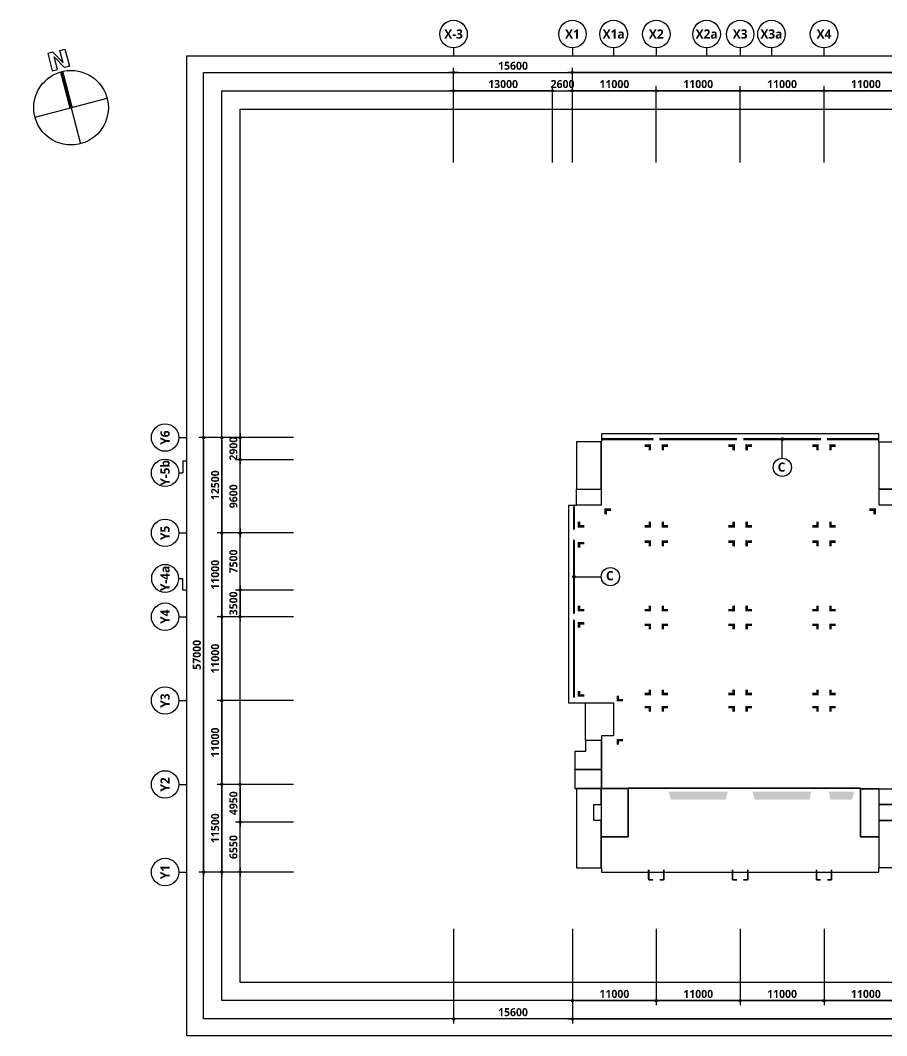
# Model space of a CAD drawing. Header units: millimetres. Extents: x 10941 to 1002000, y 7641 to 169666.
# Drawn here: x 514941 to 628607, y 36445 to 169666 of the extents above; entities that cross this region are included whole.
import ezdxf
from ezdxf.enums import TextEntityAlignment as Align

# ---------------------------------------------------------------- set-up
doc = ezdxf.new("R2010")
doc.units = ezdxf.units.MM
doc.header["$LTSCALE"] = 400
doc.header["$MEASUREMENT"] = 0
doc.header["$PDSIZE"] = -10
doc.layers.get('0').update_dxf_attribs({"linetype": 'CONTINUOUS'})
doc.layers.get('Defpoints').update_dxf_attribs({"color": 153, "linetype": 'CONTINUOUS'})
for name, color, linetype in [('A-ANNO-SYMB', 7, 'CONTINUOUS'), ('A-ANNO-TEXT1', 7, 'CONTINUOUS'), ('A-B2~4', 3, 'CONTINUOUS'), ('A-B3', 4, 'CONTINUOUS'), ('A-P1', 6, 'CONTINUOUS'), ('A-ST-AXIS-BUB', 7, 'CONTINUOUS'), ('A-ST-AXIS-DIM', 7, 'CONTINUOUS'), ('A-TEXT', 3, 'CONTINUOUS'), ('A-WALLb', 5, 'STD_WIREMESH_050'), ('AA-MARK', 2, 'CONTINUOUS'), ('X-SEC-종$0$A-ST-AXIS-BUB', 7, 'CONTINUOUS')]:
    doc.layers.add(name, color=color, linetype=linetype)
doc.layers.add('Defpoint', color=161, linetype='CONTINUOUS', plot=False)
doc.layers.add('면적', color=210, linetype='CONTINUOUS', plot=False)
doc.styles.add('2020음성 1차', font='')
doc.styles.add('SH_대대리576', font='')
doc.styles.get("Standard").update_dxf_attribs({"font": ''})
doc.styles.get('2020음성 1차').set_extended_font_data('NanumGothic', bold=True)
doc.styles.get('SH_대대리576').set_extended_font_data('NanumGothic', bold=True)
doc.styles.get('Standard').set_extended_font_data('DotumChe')
doc.linetypes.add('STD_WIREMESH_050', pattern='A,4,-1,["X",Standard,S=0.5,R=0,X=-0.24,Y=-0.25],-1', length=6)
doc.dimstyles.new('SHP 600', dxfattribs={"dimscale": 300, "dimtxt": 3.5, "dimasz": 1, "dimexe": 2, "dimexo": 2, "dimgap": 1, "dimtad": 1, "dimdec": 0, "dimzin": 0, "dimdsep": 46, "dimtxsty": 'SH_대대리576', "dimblk": 'DIMDOT', "dimcen": 0.09, "dimclrt": 3, "dimadec": 0, "dimazin": 1, "dimtfac": 1, "dimtdec": 0, "dimtix": 1, "dimtmove": 2, "dimatfit": 0, "dimldrblk": 'DIMDOT', "dimfxl": 1, "dimtolj": 1, "dimtzin": 0, "dimarcsym": 0})

# ---------------------------------------------------------------- blocks, each defined once
blk = doc.blocks.new('G$CF9371588')
blk.add_line((7800, 10975, 103000), (4300, 10975, 103000))
at = {"layer": '면적'}
for p, q in [((100000, 12500, 103000), (100000, 22200, 103000)), ((66500, 0, 103000), (66500, 11000, 103000))]:
    blk.add_line(p, q, dxfattribs=at)
for points in [[(100000, 26500), (100000, 48025), (98950, 48025), (98950, 48150), (95750, 48150), (95750, 56450), (95700, 56450), (95700, 57500), (44500, 57500), (44500, 57000), (43950, 57000), (43950, 56450), (43950, 48150), (40750, 48150), (40750, 56450), (40700, 56450), (40700, 57500), (4300, 57500), (4300, 56450), (4250, 56450), (4250, 48150), (1050, 48150), (1050, 48100), (0, 48100), (0, 22200), (2200, 22200), (5900, 22200), (5900, 17860), (4300, 17860), (4300, 10975), (7800, 10975), (7800, 11000), (38300, 11000), (38300, 10900), (44000, 10900), (44000, 11000), (66500, 11000), (66500, 26500)], [(40750, 56450), (43950, 56450), (43950, 50250), (40750, 50250)], [(40750, 50250), (43950, 50250), (43950, 48150), (40750, 48150)], [(2200, 17260), (2200, 22200), (5900, 22200), (5900, 17860), (4300, 17860), (4300, 17260)], [(2200, 17260), (2200, 15800), (800, 15800), (800, 13450), (4300, 13450), (4300, 17260), (2200, 17260)], [(800, 13450), (800, 10950), (1050, 10950), (4300, 10950), (4300, 13450)], [(4250, 8850), (4250, 10950), (1050, 10950), (1050, 550), (4250, 550), (4250, 6750), (3300, 6750), (3300, 8850)], [(4250, 4600), (4250, 550), (4300, 550), (4300, 0), (40700, 0), (40700, 550), (40750, 550), (40750, 4600), (38300, 4600), (38300, 11000), (7800, 11000), (7800, 4600)], [(4300, 10975), (4300, 10950), (4250, 10950), (4250, 8850), (4250, 8850), (4250, 6750), (4250, 6750), (4250, 4600), (7800, 4600), (7800, 10975)], [(38300, 10900), (38300, 4600), (40750, 4600), (40750, 8850), (40750, 8850), (40750, 8850), (40750, 8850), (40750, 10900)], [(40750, 10900), (44000, 10900), (44000, 8850), (40750, 8850)], [(43950, 0), (43950, 8850), (44000, 8850), (44000, 11000), (93300, 11000), (93300, 4602), (95750, 4602), (95750, 0)], [(93300, 10900), (93300, 4602), (95700, 4602), (95700, 4602), (95750, 4602), (95750, 8850), (99000, 8850), (99000, 8850), (99000, 9000), (99000, 10900)], [(40750, 8850), (43950, 8850), (43950, 6750), (40750, 6750)], [(98950, 6750), (95750, 6750), (95750, 8850), (98950, 8850)], [(40750, 6750), (43950, 6750), (43950, 550), (40750, 550)], [(98950, 550), (95750, 550), (95750, 6750), (98950, 6750)]]:
    blk.add_lwpolyline(points, close=True, dxfattribs=at)
at = {"layer": '면적', "elevation": 103000}
for points in [[(1050, 50250), (4250, 50250), (4250, 56450), (1050, 56450)], [(98950, 50250), (95750, 50250), (95750, 56450), (98950, 56450)], [(1050, 50250), (4250, 50250), (4250, 48150), (1050, 48150)], [(95750, 50250), (98950, 50250), (98950, 48150), (95750, 48150)], [(66500, 11000), (66500, 26500), (100000, 26500), (100000, 22200), (106350, 22200), (106350, 12500), (100000, 12500), (100000, 10900), (93300, 10900), (93300, 11000)], [(66500, 11000), (66500, 0), (95750, 0), (95750, 4602), (93300, 4602), (93300, 11000)], [(3300, 8850), (4250, 8850), (4250, 6750), (3300, 6750)]]:
    blk.add_lwpolyline(points, close=True, dxfattribs=at)
at = {"layer": '면적'}
for points in [[(43950, 48150), (44200, 48150), (44200, 44500), (44500, 44500), (44500, 11000)], [(7800, 11000), (38300, 11000)], [(7800, 11000), (38300, 11000)], [(93300, 11000), (45000, 11000)]]:
    blk.add_lwpolyline(points, dxfattribs=at)
blk = doc.blocks.new('DIMDOT')
at = {"color": 0}
blk.add_line((-2, 0), (2, 0), dxfattribs=at)
for radius in [0.5, 0.25]:
    blk.add_circle((0, 0), radius, dxfattribs=at)
blk = doc.blocks.new('*D19756')
at = {"layer": 'A-ST-AXIS-DIM', "color": 0, "lineweight": -2}
for p, q in [((550782, 69416), (543182, 69416)), ((543782, 69116), (543782, 64766)), ((550782, 64466), (543182, 64466))]:
    blk.add_line(p, q, dxfattribs=at)
at = {"layer": 'Defpoints', "color": 0}
for p in [(551382, 69416), (543782, 64466), (551382, 64466)]:
    blk.add_point(p, dxfattribs=at)
at = {"layer": 'A-ST-AXIS-DIM', "color": 0, "linetype": 'ByBlock', "lineweight": -2, "xscale": 300, "yscale": 300, "zscale": 300}
for p, rotation in [((543782, 69416), 90), ((543782, 64466), 270)]:
    blk.add_blockref('DIMDOT', p, dxfattribs=dict(at, rotation=rotation))
at = {"layer": 'A-ST-AXIS-DIM', "color": 3, "insert": (542902, 66941), "char_height": 1050, "attachment_point": 5, "rotation": 90, "style": 'SH_대대리576'}
blk.add_mtext('\\A1;4950', dxfattribs=at)
blk = doc.blocks.new('*D19757')
at = {"layer": 'A-ST-AXIS-DIM', "color": 0, "lineweight": -2}
for p, q in [((550782, 64466), (543182, 64466)), ((543782, 58216), (543782, 64166)), ((550782, 57916), (543182, 57916))]:
    blk.add_line(p, q, dxfattribs=at)
at = {"layer": 'Defpoints', "color": 0}
for p in [(543782, 64466), (551382, 64466), (551382, 57916)]:
    blk.add_point(p, dxfattribs=at)
at = {"layer": 'A-ST-AXIS-DIM', "color": 0, "linetype": 'ByBlock', "lineweight": -2, "xscale": 300, "yscale": 300, "zscale": 300}
for p, rotation in [((543782, 64466), 90), ((543782, 57916), 270)]:
    blk.add_blockref('DIMDOT', p, dxfattribs=dict(at, rotation=rotation))
at = {"layer": 'A-ST-AXIS-DIM', "color": 3, "insert": (542902, 61191), "char_height": 1050, "attachment_point": 5, "rotation": 90, "style": 'SH_대대리576'}
blk.add_mtext('\\A1;6550', dxfattribs=at)
blk = doc.blocks.new('*D19758')
at = {"layer": 'A-ST-AXIS-DIM', "color": 0, "lineweight": -2}
for p, q in [((550782, 114916), (543182, 114916)), ((543782, 115216), (543782, 115516)), ((543782, 114916), (543782, 112016)), ((550782, 112016), (543182, 112016)), ((543782, 111716), (543782, 111416))]:
    blk.add_line(p, q, dxfattribs=at)
at = {"layer": 'Defpoints', "color": 0}
for p in [(551382, 114916), (543782, 112016), (551382, 112016)]:
    blk.add_point(p, dxfattribs=at)
at = {"layer": 'A-ST-AXIS-DIM', "color": 0, "linetype": 'ByBlock', "lineweight": -2, "xscale": 300, "yscale": 300, "zscale": 300}
for p, rotation in [((543782, 114916), 270), ((543782, 112016), 90)]:
    blk.add_blockref('DIMDOT', p, dxfattribs=dict(at, rotation=rotation))
at = {"layer": 'A-ST-AXIS-DIM', "color": 3, "insert": (542902, 113466), "char_height": 1050, "attachment_point": 5, "rotation": 90, "style": 'SH_대대리576'}
blk.add_mtext('\\A1;2900', dxfattribs=at)
blk = doc.blocks.new('*D19759')
at = {"layer": 'A-ST-AXIS-DIM', "color": 0, "lineweight": -2}
for p, q in [((550782, 112016), (543182, 112016)), ((543782, 102716), (543782, 111716)), ((550782, 102416), (543182, 102416))]:
    blk.add_line(p, q, dxfattribs=at)
at = {"layer": 'Defpoints', "color": 0}
for p in [(543782, 112016), (551382, 112016), (551382, 102416)]:
    blk.add_point(p, dxfattribs=at)
at = {"layer": 'A-ST-AXIS-DIM', "color": 0, "linetype": 'ByBlock', "lineweight": -2, "xscale": 300, "yscale": 300, "zscale": 300}
for p, rotation in [((543782, 112016), 90), ((543782, 102416), 270)]:
    blk.add_blockref('DIMDOT', p, dxfattribs=dict(at, rotation=rotation))
at = {"layer": 'A-ST-AXIS-DIM', "color": 3, "insert": (542902, 107216), "char_height": 1050, "attachment_point": 5, "rotation": 90, "style": 'SH_대대리576'}
blk.add_mtext('\\A1;9600', dxfattribs=at)
blk = doc.blocks.new('*D19760')
at = {"layer": 'A-ST-AXIS-DIM', "color": 0, "lineweight": -2}
for p, q in [((571782, 151016), (571782, 161016)), ((584482, 160416), (572082, 160416)), ((584782, 151016), (584782, 161016))]:
    blk.add_line(p, q, dxfattribs=at)
at = {"layer": 'Defpoints', "color": 0}
for p in [(571782, 160416), (571782, 150416), (584782, 150416)]:
    blk.add_point(p, dxfattribs=at)
at = {"layer": 'A-ST-AXIS-DIM', "color": 0, "linetype": 'ByBlock', "lineweight": -2, "xscale": 300, "yscale": 300, "zscale": 300, "rotation": 180}
blk.add_blockref('DIMDOT', (571782, 160416), dxfattribs=at)
at = {"layer": 'A-ST-AXIS-DIM', "color": 0, "linetype": 'ByBlock', "lineweight": -2, "xscale": 300, "yscale": 300, "zscale": 300}
blk.add_blockref('DIMDOT', (584782, 160416), dxfattribs=at)
at = {"layer": 'A-ST-AXIS-DIM', "color": 3, "insert": (578282, 161296), "char_height": 1050, "attachment_point": 5, "style": 'SH_대대리576'}
blk.add_mtext('\\A1;13000', dxfattribs=at)
blk = doc.blocks.new('*D19761')
at = {"layer": 'A-ST-AXIS-DIM', "color": 0, "lineweight": -2}
for p, q in [((584482, 160416), (584182, 160416)), ((584782, 151016), (584782, 161016)), ((584782, 160416), (587382, 160416)), ((587382, 151016), (587382, 161016)), ((587682, 160416), (587982, 160416))]:
    blk.add_line(p, q, dxfattribs=at)
at = {"layer": 'Defpoints', "color": 0}
for p in [(587382, 160416), (584782, 150416), (587382, 150416)]:
    blk.add_point(p, dxfattribs=at)
at = {"layer": 'A-ST-AXIS-DIM', "color": 0, "linetype": 'ByBlock', "lineweight": -2, "xscale": 300, "yscale": 300, "zscale": 300}
blk.add_blockref('DIMDOT', (584782, 160416), dxfattribs=at)
at = {"layer": 'A-ST-AXIS-DIM', "color": 0, "linetype": 'ByBlock', "lineweight": -2, "xscale": 300, "yscale": 300, "zscale": 300, "rotation": 180}
blk.add_blockref('DIMDOT', (587382, 160416), dxfattribs=at)
at = {"layer": 'A-ST-AXIS-DIM', "color": 3, "insert": (586082, 161296), "char_height": 1050, "attachment_point": 5, "style": 'SH_대대리576'}
blk.add_mtext('\\A1;2600', dxfattribs=at)
blk = doc.blocks.new('*D19769')
at = {"layer": 'A-ST-AXIS-DIM', "color": 0, "lineweight": -2}
for p, q in [((550782, 102416), (543182, 102416)), ((543782, 95216), (543782, 102116)), ((550782, 94916), (543182, 94916))]:
    blk.add_line(p, q, dxfattribs=at)
at = {"layer": 'Defpoints', "color": 0}
for p in [(543782, 102416), (551382, 102416), (551382, 94916)]:
    blk.add_point(p, dxfattribs=at)
at = {"layer": 'A-ST-AXIS-DIM', "color": 0, "linetype": 'ByBlock', "lineweight": -2, "xscale": 300, "yscale": 300, "zscale": 300}
for p, rotation in [((543782, 102416), 90), ((543782, 94916), 270)]:
    blk.add_blockref('DIMDOT', p, dxfattribs=dict(at, rotation=rotation))
at = {"layer": 'A-ST-AXIS-DIM', "color": 3, "insert": (542905, 98666), "char_height": 1050, "attachment_point": 5, "rotation": 90, "style": 'SH_대대리576'}
blk.add_mtext('\\A1;7500', dxfattribs=at)
blk = doc.blocks.new('*D19770')
at = {"layer": 'A-ST-AXIS-DIM', "color": 0, "lineweight": -2}
for p, q in [((550782, 94916), (543182, 94916)), ((543782, 95216), (543782, 95516)), ((543782, 94916), (543782, 91416)), ((550782, 91416), (543182, 91416)), ((543782, 91116), (543782, 90816))]:
    blk.add_line(p, q, dxfattribs=at)
at = {"layer": 'Defpoints', "color": 0}
for p in [(551382, 94916), (543782, 91416), (551382, 91416)]:
    blk.add_point(p, dxfattribs=at)
at = {"layer": 'A-ST-AXIS-DIM', "color": 0, "linetype": 'ByBlock', "lineweight": -2, "xscale": 300, "yscale": 300, "zscale": 300}
for p, rotation in [((543782, 94916), 270), ((543782, 91416), 90)]:
    blk.add_blockref('DIMDOT', p, dxfattribs=dict(at, rotation=rotation))
at = {"layer": 'A-ST-AXIS-DIM', "color": 3, "insert": (542902, 93166), "char_height": 1050, "attachment_point": 5, "rotation": 90, "style": 'SH_대대리576'}
blk.add_mtext('\\A1;3500', dxfattribs=at)
blk = doc.blocks.new('*D19804')
at = {"layer": 'A-ST-AXIS-DIM', "color": 0, "lineweight": -2}
for p, q in [((571782, 50445), (571782, 38045)), ((587382, 50445), (587382, 38045)), ((587082, 38645), (572082, 38645))]:
    blk.add_line(p, q, dxfattribs=at)
at = {"layer": 'Defpoints', "color": 0}
for p in [(571782, 51045), (587382, 51045), (571782, 38645)]:
    blk.add_point(p, dxfattribs=at)
at = {"layer": 'A-ST-AXIS-DIM', "color": 0, "linetype": 'ByBlock', "lineweight": -2, "xscale": 300, "yscale": 300, "zscale": 300, "rotation": 180}
blk.add_blockref('DIMDOT', (571782, 38645), dxfattribs=at)
at = {"layer": 'A-ST-AXIS-DIM', "color": 0, "linetype": 'ByBlock', "lineweight": -2, "xscale": 300, "yscale": 300, "zscale": 300}
blk.add_blockref('DIMDOT', (587382, 38645), dxfattribs=at)
at = {"layer": 'A-ST-AXIS-DIM', "color": 3, "insert": (579582, 39524), "char_height": 1050, "attachment_point": 5, "style": 'SH_대대리576'}
blk.add_mtext('\\A1;15600', dxfattribs=at)
blk = doc.blocks.new('*D19805')
at = {"layer": 'A-ST-AXIS-DIM', "color": 0, "lineweight": -2}
for p, q in [((571782, 151016), (571782, 163416)), ((572082, 162816), (587082, 162816)), ((587382, 151016), (587382, 163416))]:
    blk.add_line(p, q, dxfattribs=at)
at = {"layer": 'Defpoints', "color": 0}
for p in [(587382, 162816), (571782, 150416), (587382, 150416)]:
    blk.add_point(p, dxfattribs=at)
at = {"layer": 'A-ST-AXIS-DIM', "color": 0, "linetype": 'ByBlock', "lineweight": -2, "xscale": 300, "yscale": 300, "zscale": 300, "rotation": 180}
blk.add_blockref('DIMDOT', (571782, 162816), dxfattribs=at)
at = {"layer": 'A-ST-AXIS-DIM', "color": 0, "linetype": 'ByBlock', "lineweight": -2, "xscale": 300, "yscale": 300, "zscale": 300}
blk.add_blockref('DIMDOT', (587382, 162816), dxfattribs=at)
at = {"layer": 'A-ST-AXIS-DIM', "color": 3, "insert": (579582, 163696), "char_height": 1050, "attachment_point": 5, "style": 'SH_대대리576'}
blk.add_mtext('\\A1;15600', dxfattribs=at)
blk = doc.blocks.new('A-ST-AXIS-BUB-1')
at = {"layer": 'A-ST-AXIS-BUB'}
blk.add_line((0, 350), (0, 0), dxfattribs=at)
blk.add_circle((0, 950), 600, dxfattribs=at)
blk = doc.blocks.new('A-ST-AXIS-BUB-2')
at = {"layer": 'X-SEC-종$0$A-ST-AXIS-BUB'}
blk.add_line((1800, 1050, -103000), (1800, 525, -103000), dxfattribs=at)
at = {"layer": 'X-SEC-종$0$A-ST-AXIS-BUB', "elevation": -103000}
blk.add_lwpolyline([(3323, 0), (3323, 525), (1800, 525)], dxfattribs=at)
at = {"layer": 'X-SEC-종$0$A-ST-AXIS-BUB'}
blk.add_circle((1800, 2850, -103000), 1800, dxfattribs=at)
blk = doc.blocks.new('dr-sy-018-D-M')
at = {"layer": 'A-ANNO-SYMB'}
for p, q in [((-1, 16.4), (-2.5, 16.4)), ((-2.5, 16.4), (-2.5, 11.4)), ((-1, 16.4), (1, 12.8)), ((-1, 15.09), (1.05, 11.4)), ((-1, 11.4), (-1, 15.09)), ((1, 12.8), (1, 16.4)), ((1, 16.4), (2.5, 16.4)), ((2.5, 16.4), (2.5, 11.4)), ((-2.5, 11.4), (-1, 11.4)), ((2.5, 11.4), (1.05, 11.4)), ((-10.5, 0), (10.5, 0)), ((0, 0), (0, -10.5))]:
    blk.add_line(p, q, dxfattribs=at)
at = {"layer": 'A-ANNO-SYMB', "const_width": 1}
blk.add_lwpolyline([(0, 10.5), (0, 0)], dxfattribs=at)
at = {"layer": 'A-ANNO-SYMB'}
blk.add_circle((0, 0), 10.5, dxfattribs=at)
blk = doc.blocks.new('*D19828')
at = {"layer": 'A-ST-AXIS-DIM', "color": 0, "lineweight": -2}
for p, q in [((587382, 50445), (587382, 38045)), ((686382, 50445), (686382, 38045)), ((587682, 38645), (686082, 38645))]:
    blk.add_line(p, q, dxfattribs=at)
at = {"layer": 'Defpoints', "color": 0}
for p in [(587382, 51045), (686382, 51045), (686382, 38645)]:
    blk.add_point(p, dxfattribs=at)
at = {"layer": 'A-ST-AXIS-DIM', "color": 0, "linetype": 'ByBlock', "lineweight": -2, "xscale": 300, "yscale": 300, "zscale": 300, "rotation": 180}
blk.add_blockref('DIMDOT', (587382, 38645), dxfattribs=at)
at = {"layer": 'A-ST-AXIS-DIM', "color": 0, "linetype": 'ByBlock', "lineweight": -2, "xscale": 300, "yscale": 300, "zscale": 300}
blk.add_blockref('DIMDOT', (686382, 38645), dxfattribs=at)
at = {"layer": 'A-ST-AXIS-DIM', "color": 3, "insert": (636882, 39524), "char_height": 1050, "attachment_point": 5, "style": 'SH_대대리576'}
blk.add_mtext('\\A1;99000', dxfattribs=at)
blk = doc.blocks.new('*D19834')
at = {"layer": 'A-ST-AXIS-DIM', "color": 0, "lineweight": -2}
for p, q in [((620382, 50445), (620382, 40445)), ((631382, 50445), (631382, 40445)), ((620682, 41045), (631082, 41045))]:
    blk.add_line(p, q, dxfattribs=at)
at = {"layer": 'Defpoints', "color": 0}
for p in [(620382, 51045), (631382, 51045), (631382, 41045)]:
    blk.add_point(p, dxfattribs=at)
at = {"layer": 'A-ST-AXIS-DIM', "color": 0, "linetype": 'ByBlock', "lineweight": -2, "xscale": 300, "yscale": 300, "zscale": 300, "rotation": 180}
blk.add_blockref('DIMDOT', (620382, 41045), dxfattribs=at)
at = {"layer": 'A-ST-AXIS-DIM', "color": 0, "linetype": 'ByBlock', "lineweight": -2, "xscale": 300, "yscale": 300, "zscale": 300}
blk.add_blockref('DIMDOT', (631382, 41045), dxfattribs=at)
at = {"layer": 'A-ST-AXIS-DIM', "color": 3, "insert": (625882, 41921), "char_height": 1050, "attachment_point": 5, "style": 'SH_대대리576'}
blk.add_mtext('\\A1;11000', dxfattribs=at)
blk = doc.blocks.new('*D19835')
at = {"layer": 'A-ST-AXIS-DIM', "color": 0, "lineweight": -2}
for p, q in [((609382, 50445), (609382, 40445)), ((620382, 50445), (620382, 40445)), ((609682, 41045), (620082, 41045))]:
    blk.add_line(p, q, dxfattribs=at)
at = {"layer": 'Defpoints', "color": 0}
for p in [(609382, 51045), (620382, 51045), (620382, 41045)]:
    blk.add_point(p, dxfattribs=at)
at = {"layer": 'A-ST-AXIS-DIM', "color": 0, "linetype": 'ByBlock', "lineweight": -2, "xscale": 300, "yscale": 300, "zscale": 300, "rotation": 180}
blk.add_blockref('DIMDOT', (609382, 41045), dxfattribs=at)
at = {"layer": 'A-ST-AXIS-DIM', "color": 0, "linetype": 'ByBlock', "lineweight": -2, "xscale": 300, "yscale": 300, "zscale": 300}
blk.add_blockref('DIMDOT', (620382, 41045), dxfattribs=at)
at = {"layer": 'A-ST-AXIS-DIM', "color": 3, "insert": (614882, 41921), "char_height": 1050, "attachment_point": 5, "style": 'SH_대대리576'}
blk.add_mtext('\\A1;11000', dxfattribs=at)
blk = doc.blocks.new('*D19836')
at = {"layer": 'A-ST-AXIS-DIM', "color": 0, "lineweight": -2}
for p, q in [((598382, 50445), (598382, 40445)), ((609382, 50445), (609382, 40445)), ((598682, 41045), (609082, 41045))]:
    blk.add_line(p, q, dxfattribs=at)
at = {"layer": 'Defpoints', "color": 0}
for p in [(598382, 51045), (609382, 51045), (609382, 41045)]:
    blk.add_point(p, dxfattribs=at)
at = {"layer": 'A-ST-AXIS-DIM', "color": 0, "linetype": 'ByBlock', "lineweight": -2, "xscale": 300, "yscale": 300, "zscale": 300, "rotation": 180}
blk.add_blockref('DIMDOT', (598382, 41045), dxfattribs=at)
at = {"layer": 'A-ST-AXIS-DIM', "color": 0, "linetype": 'ByBlock', "lineweight": -2, "xscale": 300, "yscale": 300, "zscale": 300}
blk.add_blockref('DIMDOT', (609382, 41045), dxfattribs=at)
at = {"layer": 'A-ST-AXIS-DIM', "color": 3, "insert": (603882, 41921), "char_height": 1050, "attachment_point": 5, "style": 'SH_대대리576'}
blk.add_mtext('\\A1;11000', dxfattribs=at)
blk = doc.blocks.new('*D19837')
at = {"layer": 'A-ST-AXIS-DIM', "color": 0, "lineweight": -2}
for p, q in [((587382, 50445), (587382, 40445)), ((598382, 50445), (598382, 40445)), ((587682, 41045), (598082, 41045))]:
    blk.add_line(p, q, dxfattribs=at)
at = {"layer": 'Defpoints', "color": 0}
for p in [(587382, 51045), (598382, 51045), (598382, 41045)]:
    blk.add_point(p, dxfattribs=at)
at = {"layer": 'A-ST-AXIS-DIM', "color": 0, "linetype": 'ByBlock', "lineweight": -2, "xscale": 300, "yscale": 300, "zscale": 300, "rotation": 180}
blk.add_blockref('DIMDOT', (587382, 41045), dxfattribs=at)
at = {"layer": 'A-ST-AXIS-DIM', "color": 0, "linetype": 'ByBlock', "lineweight": -2, "xscale": 300, "yscale": 300, "zscale": 300}
blk.add_blockref('DIMDOT', (598382, 41045), dxfattribs=at)
at = {"layer": 'A-ST-AXIS-DIM', "color": 3, "insert": (592882, 41921), "char_height": 1050, "attachment_point": 5, "style": 'SH_대대리576'}
blk.add_mtext('\\A1;11000', dxfattribs=at)
blk = doc.blocks.new('*D19909')
at = {"layer": 'A-ST-AXIS-DIM', "color": 0, "lineweight": -2}
for p, q in [((550782, 114916), (540782, 114916)), ((541382, 114616), (541382, 102716)), ((550782, 102416), (540782, 102416))]:
    blk.add_line(p, q, dxfattribs=at)
at = {"layer": 'Defpoints', "color": 0}
for p in [(551382, 114916), (541382, 102416), (551382, 102416)]:
    blk.add_point(p, dxfattribs=at)
at = {"layer": 'A-ST-AXIS-DIM', "color": 0, "linetype": 'ByBlock', "lineweight": -2, "xscale": 300, "yscale": 300, "zscale": 300}
for p, rotation in [((541382, 114916), 90), ((541382, 102416), 270)]:
    blk.add_blockref('DIMDOT', p, dxfattribs=dict(at, rotation=rotation))
at = {"layer": 'A-ST-AXIS-DIM', "color": 3, "insert": (540503, 108666), "char_height": 1050, "attachment_point": 5, "rotation": 90, "style": 'SH_대대리576'}
blk.add_mtext('\\A1;12500', dxfattribs=at)
blk = doc.blocks.new('*D19910')
at = {"layer": 'A-ST-AXIS-DIM', "color": 0, "lineweight": -2}
for p, q in [((550782, 102416), (540782, 102416)), ((541382, 102116), (541382, 91716)), ((550782, 91416), (540782, 91416))]:
    blk.add_line(p, q, dxfattribs=at)
at = {"layer": 'Defpoints', "color": 0}
for p in [(551382, 102416), (541382, 91416), (551382, 91416)]:
    blk.add_point(p, dxfattribs=at)
at = {"layer": 'A-ST-AXIS-DIM', "color": 0, "linetype": 'ByBlock', "lineweight": -2, "xscale": 300, "yscale": 300, "zscale": 300}
for p, rotation in [((541382, 102416), 90), ((541382, 91416), 270)]:
    blk.add_blockref('DIMDOT', p, dxfattribs=dict(at, rotation=rotation))
at = {"layer": 'A-ST-AXIS-DIM', "color": 3, "insert": (540506, 96916), "char_height": 1050, "attachment_point": 5, "rotation": 90, "style": 'SH_대대리576'}
blk.add_mtext('\\A1;11000', dxfattribs=at)
blk = doc.blocks.new('*D19911')
at = {"layer": 'A-ST-AXIS-DIM', "color": 0, "lineweight": -2}
for p, q in [((550782, 91416), (540782, 91416)), ((541382, 91116), (541382, 80716)), ((550782, 80416), (540782, 80416))]:
    blk.add_line(p, q, dxfattribs=at)
at = {"layer": 'Defpoints', "color": 0}
for p in [(551382, 91416), (541382, 80416), (551382, 80416)]:
    blk.add_point(p, dxfattribs=at)
at = {"layer": 'A-ST-AXIS-DIM', "color": 0, "linetype": 'ByBlock', "lineweight": -2, "xscale": 300, "yscale": 300, "zscale": 300}
for p, rotation in [((541382, 91416), 90), ((541382, 80416), 270)]:
    blk.add_blockref('DIMDOT', p, dxfattribs=dict(at, rotation=rotation))
at = {"layer": 'A-ST-AXIS-DIM', "color": 3, "insert": (540506, 85916), "char_height": 1050, "attachment_point": 5, "rotation": 90, "style": 'SH_대대리576'}
blk.add_mtext('\\A1;11000', dxfattribs=at)
blk = doc.blocks.new('*D19912')
at = {"layer": 'A-ST-AXIS-DIM', "color": 0, "lineweight": -2}
for p, q in [((550782, 80416), (540782, 80416)), ((541382, 80116), (541382, 69716)), ((550782, 69416), (540782, 69416))]:
    blk.add_line(p, q, dxfattribs=at)
at = {"layer": 'Defpoints', "color": 0}
for p in [(551382, 80416), (541382, 69416), (551382, 69416)]:
    blk.add_point(p, dxfattribs=at)
at = {"layer": 'A-ST-AXIS-DIM', "color": 0, "linetype": 'ByBlock', "lineweight": -2, "xscale": 300, "yscale": 300, "zscale": 300}
for p, rotation in [((541382, 80416), 90), ((541382, 69416), 270)]:
    blk.add_blockref('DIMDOT', p, dxfattribs=dict(at, rotation=rotation))
at = {"layer": 'A-ST-AXIS-DIM', "color": 3, "insert": (540506, 74916), "char_height": 1050, "attachment_point": 5, "rotation": 90, "style": 'SH_대대리576'}
blk.add_mtext('\\A1;11000', dxfattribs=at)
blk = doc.blocks.new('*D19913')
at = {"layer": 'A-ST-AXIS-DIM', "color": 0, "lineweight": -2}
for p, q in [((550782, 69416), (540782, 69416)), ((541382, 69116), (541382, 58216)), ((550782, 57916), (540782, 57916))]:
    blk.add_line(p, q, dxfattribs=at)
at = {"layer": 'Defpoints', "color": 0}
for p in [(551382, 69416), (541382, 57916), (551382, 57916)]:
    blk.add_point(p, dxfattribs=at)
at = {"layer": 'A-ST-AXIS-DIM', "color": 0, "linetype": 'ByBlock', "lineweight": -2, "xscale": 300, "yscale": 300, "zscale": 300}
for p, rotation in [((541382, 69416), 90), ((541382, 57916), 270)]:
    blk.add_blockref('DIMDOT', p, dxfattribs=dict(at, rotation=rotation))
at = {"layer": 'A-ST-AXIS-DIM', "color": 3, "insert": (540505, 63666), "char_height": 1050, "attachment_point": 5, "rotation": 90, "style": 'SH_대대리576'}
blk.add_mtext('\\A1;11500', dxfattribs=at)
blk = doc.blocks.new('*D19914')
at = {"layer": 'A-ST-AXIS-DIM', "color": 0, "lineweight": -2}
for p, q in [((550782, 114916), (538382, 114916)), ((538982, 114616), (538982, 58216)), ((550782, 57916), (538382, 57916))]:
    blk.add_line(p, q, dxfattribs=at)
at = {"layer": 'Defpoints', "color": 0}
for p in [(551382, 114916), (538982, 57916), (551382, 57916)]:
    blk.add_point(p, dxfattribs=at)
at = {"layer": 'A-ST-AXIS-DIM', "color": 0, "linetype": 'ByBlock', "lineweight": -2, "xscale": 300, "yscale": 300, "zscale": 300}
for p, rotation in [((538982, 114916), 90), ((538982, 57916), 270)]:
    blk.add_blockref('DIMDOT', p, dxfattribs=dict(at, rotation=rotation))
at = {"layer": 'A-ST-AXIS-DIM', "color": 3, "insert": (538105, 86416), "char_height": 1050, "attachment_point": 5, "rotation": 90, "style": 'SH_대대리576'}
blk.add_mtext('\\A1;57000', dxfattribs=at)
blk = doc.blocks.new('*D19938')
at = {"layer": 'A-ST-AXIS-DIM', "color": 0, "lineweight": -2}
for p, q in [((620382, 151016), (620382, 161016)), ((631082, 160416), (620682, 160416)), ((631382, 151016), (631382, 161016))]:
    blk.add_line(p, q, dxfattribs=at)
at = {"layer": 'Defpoints', "color": 0}
for p in [(620382, 160416), (620382, 150416), (631382, 150416)]:
    blk.add_point(p, dxfattribs=at)
at = {"layer": 'A-ST-AXIS-DIM', "color": 0, "linetype": 'ByBlock', "lineweight": -2, "xscale": 300, "yscale": 300, "zscale": 300, "rotation": 180}
blk.add_blockref('DIMDOT', (620382, 160416), dxfattribs=at)
at = {"layer": 'A-ST-AXIS-DIM', "color": 0, "linetype": 'ByBlock', "lineweight": -2, "xscale": 300, "yscale": 300, "zscale": 300}
blk.add_blockref('DIMDOT', (631382, 160416), dxfattribs=at)
at = {"layer": 'A-ST-AXIS-DIM', "color": 3, "insert": (625882, 161292), "char_height": 1050, "attachment_point": 5, "style": 'SH_대대리576'}
blk.add_mtext('\\A1;11000', dxfattribs=at)
blk = doc.blocks.new('*D19939')
at = {"layer": 'A-ST-AXIS-DIM', "color": 0, "lineweight": -2}
for p, q in [((609382, 151016), (609382, 161016)), ((620082, 160416), (609682, 160416)), ((620382, 151016), (620382, 161016))]:
    blk.add_line(p, q, dxfattribs=at)
at = {"layer": 'Defpoints', "color": 0}
for p in [(609382, 160416), (609382, 150416), (620382, 150416)]:
    blk.add_point(p, dxfattribs=at)
at = {"layer": 'A-ST-AXIS-DIM', "color": 0, "linetype": 'ByBlock', "lineweight": -2, "xscale": 300, "yscale": 300, "zscale": 300, "rotation": 180}
blk.add_blockref('DIMDOT', (609382, 160416), dxfattribs=at)
at = {"layer": 'A-ST-AXIS-DIM', "color": 0, "linetype": 'ByBlock', "lineweight": -2, "xscale": 300, "yscale": 300, "zscale": 300}
blk.add_blockref('DIMDOT', (620382, 160416), dxfattribs=at)
at = {"layer": 'A-ST-AXIS-DIM', "color": 3, "insert": (614882, 161292), "char_height": 1050, "attachment_point": 5, "style": 'SH_대대리576'}
blk.add_mtext('\\A1;11000', dxfattribs=at)
blk = doc.blocks.new('*D19940')
at = {"layer": 'A-ST-AXIS-DIM', "color": 0, "lineweight": -2}
for p, q in [((598382, 151016), (598382, 161016)), ((609082, 160416), (598682, 160416)), ((609382, 151016), (609382, 161016))]:
    blk.add_line(p, q, dxfattribs=at)
at = {"layer": 'Defpoints', "color": 0}
for p in [(598382, 160416), (598382, 150416), (609382, 150416)]:
    blk.add_point(p, dxfattribs=at)
at = {"layer": 'A-ST-AXIS-DIM', "color": 0, "linetype": 'ByBlock', "lineweight": -2, "xscale": 300, "yscale": 300, "zscale": 300, "rotation": 180}
blk.add_blockref('DIMDOT', (598382, 160416), dxfattribs=at)
at = {"layer": 'A-ST-AXIS-DIM', "color": 0, "linetype": 'ByBlock', "lineweight": -2, "xscale": 300, "yscale": 300, "zscale": 300}
blk.add_blockref('DIMDOT', (609382, 160416), dxfattribs=at)
at = {"layer": 'A-ST-AXIS-DIM', "color": 3, "insert": (603882, 161292), "char_height": 1050, "attachment_point": 5, "style": 'SH_대대리576'}
blk.add_mtext('\\A1;11000', dxfattribs=at)
blk = doc.blocks.new('*D19941')
at = {"layer": 'A-ST-AXIS-DIM', "color": 0, "lineweight": -2}
for p, q in [((587382, 151016), (587382, 161016)), ((598082, 160416), (587682, 160416)), ((598382, 151016), (598382, 161016))]:
    blk.add_line(p, q, dxfattribs=at)
at = {"layer": 'Defpoints', "color": 0}
for p in [(587382, 160416), (587382, 150416), (598382, 150416)]:
    blk.add_point(p, dxfattribs=at)
at = {"layer": 'A-ST-AXIS-DIM', "color": 0, "linetype": 'ByBlock', "lineweight": -2, "xscale": 300, "yscale": 300, "zscale": 300, "rotation": 180}
blk.add_blockref('DIMDOT', (587382, 160416), dxfattribs=at)
at = {"layer": 'A-ST-AXIS-DIM', "color": 0, "linetype": 'ByBlock', "lineweight": -2, "xscale": 300, "yscale": 300, "zscale": 300}
blk.add_blockref('DIMDOT', (598382, 160416), dxfattribs=at)
at = {"layer": 'A-ST-AXIS-DIM', "color": 3, "insert": (592882, 161292), "char_height": 1050, "attachment_point": 5, "style": 'SH_대대리576'}
blk.add_mtext('\\A1;11000', dxfattribs=at)
blk = doc.blocks.new('*D19942')
at = {"layer": 'A-ST-AXIS-DIM', "color": 0, "lineweight": -2}
for p, q in [((587382, 151016), (587382, 163416)), ((692682, 162816), (587682, 162816)), ((692982, 151016), (692982, 163416))]:
    blk.add_line(p, q, dxfattribs=at)
at = {"layer": 'Defpoints', "color": 0}
for p in [(587382, 162816), (587382, 150416), (692982, 150416)]:
    blk.add_point(p, dxfattribs=at)
at = {"layer": 'A-ST-AXIS-DIM', "color": 0, "linetype": 'ByBlock', "lineweight": -2, "xscale": 300, "yscale": 300, "zscale": 300, "rotation": 180}
blk.add_blockref('DIMDOT', (587382, 162816), dxfattribs=at)
at = {"layer": 'A-ST-AXIS-DIM', "color": 0, "linetype": 'ByBlock', "lineweight": -2, "xscale": 300, "yscale": 300, "zscale": 300}
blk.add_blockref('DIMDOT', (692982, 162816), dxfattribs=at)
at = {"layer": 'A-ST-AXIS-DIM', "color": 3, "insert": (640182, 163696), "char_height": 1050, "attachment_point": 5, "style": 'SH_대대리576'}
blk.add_mtext('\\A1;105600', dxfattribs=at)

msp = doc.modelspace()

# ---------------------------------------------------------------- linework, layer by layer
at = {"layer": 'A-B2~4', "linetype": 'Continuous', "const_width": 225}
for points in [[(597951.5, 56903.8), (597494.3, 56903.8, -0.41421356), (597381.8, 57016.3), (597381.8, 58211)], [(598812.2, 56903.8), (599269.3, 56903.8, 0.41421356), (599381.8, 57016.3), (599381.8, 58211)], [(608951.5, 56903.8), (608494.3, 56903.8, -0.41421356), (608381.8, 57016.3), (608381.8, 58211)], [(609812.2, 56903.8), (610269.3, 56903.8, 0.41421356), (610381.8, 57016.3), (610381.8, 58211)], [(619951.5, 56903.8), (619494.3, 56903.8, -0.41421356), (619381.8, 57016.3), (619381.8, 58211)], [(620812.2, 56903.8), (621269.3, 56903.8, 0.41421356), (621381.8, 57016.3), (621381.8, 58211)]]:
    msp.add_lwpolyline(points, format="xyb", dxfattribs=at)
at = {"layer": 'A-B3', "linetype": 'Continuous'}
for points in [[(607475.8, 67397.5), (600287.8, 67397.5), (607745.8, 68445.4), (600017.8, 68445.4)], [(618475.8, 67397.5), (611287.8, 67397.5), (618745.8, 68445.4), (611017.8, 68445.4)], [(624067, 67397.5), (621263.9, 67397.5), (624337, 68445.4), (620993.9, 68445.4)]]:
    msp.add_solid(points, dxfattribs=at)
at = {"layer": 'A-P1', "const_width": 326.7}
for points in [[(596841.2, 113856.3), (597521.8, 113856.3), (597521.8, 113266.5)], [(599922.4, 113856.3), (599241.8, 113856.3), (599241.8, 113266.5)], [(607841.2, 113856.3), (608521.8, 113856.3), (608521.8, 113266.5)], [(610922.4, 113856.3), (610241.8, 113856.3), (610241.8, 113266.5)], [(618841.2, 113856.3), (619521.8, 113856.3), (619521.8, 113266.5)], [(621922.4, 113856.3), (621241.8, 113856.3), (621241.8, 113266.5)], [(592422.4, 105456.3), (591741.8, 105456.3), (591741.8, 104866.5)], [(626341.2, 105456.3), (627021.8, 105456.3), (627021.8, 104866.5)], [(588922.4, 103276.3), (588241.8, 103276.3), (588241.8, 103866.2)], [(596841.2, 103276.3), (597521.8, 103276.3), (597521.8, 103866.2)], [(599922.4, 103276.3), (599241.8, 103276.3), (599241.8, 103866.2)], [(607841.2, 103276.3), (608521.8, 103276.3), (608521.8, 103866.2)], [(610922.4, 103276.3), (610241.8, 103276.3), (610241.8, 103866.2)], [(618841.2, 103276.3), (619521.8, 103276.3), (619521.8, 103866.2)], [(621922.4, 103276.3), (621241.8, 103276.3), (621241.8, 103866.2)], [(596841.2, 101256.3), (597521.8, 101256.3), (597521.8, 100666.5)], [(599922.4, 101256.3), (599241.8, 101256.3), (599241.8, 100666.5)], [(607841.2, 101256.3), (608521.8, 101256.3), (608521.8, 100666.5)], [(610922.4, 101256.3), (610241.8, 101256.3), (610241.8, 100666.5)], [(618841.2, 101256.3), (619521.8, 101256.3), (619521.8, 100666.5)], [(621922.4, 101256.3), (621241.8, 101256.3), (621241.8, 100666.5)], [(588922.4, 101056.3), (588241.8, 101056.3), (588241.8, 100466.5)], [(588922.4, 92276.3), (588241.8, 92276.3), (588241.8, 92866.2)], [(596841.2, 92276.3), (597521.8, 92276.3), (597521.8, 92866.2)], [(599922.4, 92276.3), (599241.8, 92276.3), (599241.8, 92866.2)], [(607841.2, 92276.3), (608521.8, 92276.3), (608521.8, 92866.2)], [(610922.4, 92276.3), (610241.8, 92276.3), (610241.8, 92866.2)], [(618841.2, 92276.3), (619521.8, 92276.3), (619521.8, 92866.2)], [(621922.4, 92276.3), (621241.8, 92276.3), (621241.8, 92866.2)], [(588922.4, 90556.3), (588241.8, 90556.3), (588241.8, 89966.5)], [(596841.2, 90356.3), (597521.8, 90356.3), (597521.8, 89766.5)], [(599922.4, 90356.3), (599241.8, 90356.3), (599241.8, 89766.5)], [(607841.2, 90356.3), (608521.8, 90356.3), (608521.8, 89766.5)], [(610922.4, 90356.3), (610241.8, 90356.3), (610241.8, 89766.5)], [(618841.2, 90356.3), (619521.8, 90356.3), (619521.8, 89766.5)], [(621922.4, 90356.3), (621241.8, 90356.3), (621241.8, 89766.5)], [(588922.4, 81076.3), (588241.8, 81076.3), (588241.8, 81666.2)], [(596841.2, 81276.3), (597521.8, 81276.3), (597521.8, 81866.2)], [(599922.4, 81276.3), (599241.8, 81276.3), (599241.8, 81866.2)], [(607841.2, 81276.3), (608521.8, 81276.3), (608521.8, 81866.2)], [(610922.4, 81276.3), (610241.8, 81276.3), (610241.8, 81866.2)], [(618841.2, 81276.3), (619521.8, 81276.3), (619521.8, 81866.2)], [(621922.4, 81276.3), (621241.8, 81276.3), (621241.8, 81866.2)], [(594022.4, 80476.3), (593341.8, 80476.3), (593341.8, 81066.2)], [(596841.2, 79556.3), (597521.8, 79556.3), (597521.8, 78966.5)], [(599922.4, 79556.3), (599241.8, 79556.3), (599241.8, 78966.5)], [(607841.2, 79556.3), (608521.8, 79556.3), (608521.8, 78966.5)], [(610922.4, 79556.3), (610241.8, 79556.3), (610241.8, 78966.5)], [(618841.2, 79556.3), (619521.8, 79556.3), (619521.8, 78966.5)], [(621922.4, 79556.3), (621241.8, 79556.3), (621241.8, 78966.5)], [(594022.4, 75216.3), (593341.8, 75216.3), (593341.8, 74626.5)]]:
    msp.add_lwpolyline(points, dxfattribs=at)
at = {"layer": 'A-TEXT', "color": 7}
for centre in [(614912.6, 111010.4), (592351.5, 96666.3)]:
    msp.add_circle(centre, 1200, dxfattribs=at)
at = {"layer": 'A-WALLb', "ltscale": 600, "const_width": 300}
for points in [[(591281.8, 114716.3), (597981.8, 114716.3)], [(598781.8, 114716.3), (608981.8, 114716.3)], [(609781.8, 114716.3), (619981.8, 114716.3)], [(620781.8, 114716.3), (627481.8, 114716.3)], [(587581.8, 102816.3), (587581.8, 105916.3)], [(587581.8, 91816.3), (587581.8, 101516.3)], [(587581.8, 80816.3), (587581.8, 91016.3)]]:
    msp.add_lwpolyline(points, dxfattribs=at)
at = {"layer": 'AA-MARK', "color": 0, "const_width": 249.8}
for points in [[(614787.4, 114716.3, 1), (615037.7, 114716.3, 1)], [(587456.7, 96666.3, 1), (587706.9, 96666.3, 1)]]:
    msp.add_lwpolyline(points, format="xyb", close=True, dxfattribs=at)
at = {"layer": 'AA-MARK', "color": 0}
for points in [[(614912.6, 112210.4), (614912.6, 114716.3)], [(587581.8, 96666.3), (591151.5, 96666.3)]]:
    msp.add_lwpolyline(points, dxfattribs=at)
at = {"layer": 'Defpoint'}
for points in [[(707981.8, 36444.9), (536781.8, 36444.9), (536781.8, 165016.3), (707981.8, 165016.3)], [(705781.8, 38644.9), (538981.8, 38644.9), (538981.8, 162816.3), (705781.8, 162816.3)], [(703381.8, 41044.9), (541381.8, 41044.9), (541381.8, 160416.3), (703381.8, 160416.3)], [(700981.8, 43444.9), (543781.8, 43444.9), (543781.8, 158016.3), (700981.8, 158016.3)]]:
    msp.add_lwpolyline(points, close=True, dxfattribs=at)

# ---------------------------------------------------------------- block references
at = {"xscale": 465.6960000000489, "yscale": 465.6960000000489, "zscale": 465.6960000000489, "rotation": 14.62512501076412}
msp.add_blockref('dr-sy-018-D-M', (521600, 158200), dxfattribs=at)
msp.add_blockref('G$CF9371588', (586881.8, 57916.3))
at = {"layer": 'A-ST-AXIS-BUB', "xscale": 3, "yscale": 3, "zscale": 3}
for p in [(571781.8, 165016.3), (587381.8, 165016.3), (592781.8, 165016.3), (598381.8, 165016.3), (604981.8, 165016.3), (609381.8, 165016.3), (613481.8, 165016.3), (620381.8, 165016.3)]:
    msp.add_blockref('A-ST-AXIS-BUB-1', p, dxfattribs=at)
at = {"layer": 'A-ST-AXIS-BUB', "xscale": 3, "yscale": 3, "zscale": 3, "rotation": 90}
for p in [(536781.8, 114916.3), (536781.8, 114916.3), (536781.8, 102416.3), (536781.8, 91416.3), (536781.8, 91416.3), (536781.8, 80416.3), (536781.8, 80416.3), (536781.8, 69416.3), (536781.8, 69416.3), (536781.8, 57916.3), (536781.8, 57916.3)]:
    msp.add_blockref('A-ST-AXIS-BUB-1', p, dxfattribs=at)
at = {"layer": 'A-ST-AXIS-BUB', "rotation": 90}
msp.add_blockref('A-ST-AXIS-BUB-2', (536781.8, 108493.4), dxfattribs=at)
at = {"layer": 'A-ST-AXIS-BUB', "xscale": -1, "rotation": 89.99999999999984}
msp.add_blockref('A-ST-AXIS-BUB-2', (536781.8, 98239.2), dxfattribs=at)

# ---------------------------------------------------------------- texts
at = {"layer": 'A-ANNO-TEXT1', "style": 'SH_대대리576'}
for s, p in [('X-3', (571781.8, 167866.3)), ('X1', (587381.8, 167866.3)), ('X1a', (592781.8, 167866.3)), ('X2', (598381.8, 167866.3)), ('X2a', (604981.8, 167866.3)), ('X3', (609381.8, 167866.3)), ('X3a', (613481.8, 167866.3)), ('X4', (620381.8, 167866.3))]:
    msp.add_text(s, height=1200, dxfattribs=at).set_placement(p, align=Align.MIDDLE_CENTER)
for s, p in [('Y6', (533931.8, 114916.3)), ('Y6', (533931.8, 114916.3)), ('Y-5b', (533931.8, 110293.4)), ('Y5', (533931.8, 102416.3)), ('Y-4a', (533931.8, 96439.2)), ('Y4', (533931.8, 91416.3)), ('Y4', (533931.8, 91416.3)), ('Y3', (533931.8, 80416.3)), ('Y3', (533931.8, 80416.3)), ('Y2', (533931.8, 69416.3)), ('Y2', (533931.8, 69416.3)), ('Y1', (533931.8, 57916.3)), ('Y1', (533931.8, 57916.3))]:
    msp.add_text(s, height=1200, rotation=90, dxfattribs=at).set_placement(p, align=Align.MIDDLE_CENTER)
at = {"layer": 'A-TEXT', "style": '2020음성 1차'}
for p in [(614305.3, 110445.9), (591780.4, 96199.4)]:
    msp.add_text('C', height=1200, dxfattribs=at).set_placement(p)

# ---------------------------------------------------------------- dimensions: what is measured, and where the dimension line sits
at = {"layer": 'A-ST-AXIS-DIM'}
for base, p1, p2, angle, picture, middle in [((587381.8, 162816.3), (571781.8, 150416.3), (587381.8, 150416.3), 180, '*D19805', (579581.8, 163695.8)), ((571781.8, 160416.3), (584781.8, 150416.3), (571781.8, 150416.3), 0, '*D19760', (578281.8, 161295.8)), ((587381.8, 160416.3), (584781.8, 150416.3), (587381.8, 150416.3), 180, '*D19761', (586081.8, 161295.8)), ((538981.8, 57916.3), (551381.8, 114916.3), (551381.8, 57916.3), 90, '*D19914', (538104.6, 86416.3)), ((541381.8, 102416.3), (551381.8, 114916.3), (551381.8, 102416.3), 90, '*D19909', (540503.1, 108666.3)), ((543781.8, 112016.3), (551381.8, 114916.3), (551381.8, 112016.3), 90, '*D19758', (542902.4, 113466.3)), ((543781.8, 112016.3), (551381.8, 102416.3), (551381.8, 112016.3), 270, '*D19759', (542902.4, 107216.3)), ((541381.8, 91416.3), (551381.8, 102416.3), (551381.8, 91416.3), 90, '*D19910', (540506.1, 96916.3)), ((543781.8, 102416.3), (551381.8, 94916.3), (551381.8, 102416.3), 270, '*D19769', (542904.6, 98666.3)), ((543781.8, 91416.3), (551381.8, 94916.3), (551381.8, 91416.3), 90, '*D19770', (542902.4, 93166.3)), ((541381.8, 80416.3), (551381.8, 91416.3), (551381.8, 80416.3), 90, '*D19911', (540506.1, 85916.3)), ((541381.8, 69416.3), (551381.8, 80416.3), (551381.8, 69416.3), 90, '*D19912', (540506.1, 74916.3)), ((541381.8, 57916.3), (551381.8, 69416.3), (551381.8, 57916.3), 90, '*D19913', (540504.6, 63666.3)), ((543781.8, 64466.3), (551381.8, 69416.3), (551381.8, 64466.3), 90, '*D19756', (542902.4, 66941.3)), ((543781.8, 64466.3), (551381.8, 57916.3), (551381.8, 64466.3), 270, '*D19757', (542902.4, 61191.3)), ((571781.8, 38644.9), (587381.8, 51044.9), (571781.8, 51044.9), 0, '*D19804', (579581.8, 39524.3)), ((686381.8, 38644.9), (587381.8, 51044.9), (686381.8, 51044.9), 180, '*D19828', (636881.8, 39524.3)), ((598381.8, 41044.9), (587381.8, 51044.9), (598381.8, 51044.9), 180, '*D19837', (592881.8, 41920.6)), ((609381.8, 41044.9), (598381.8, 51044.9), (609381.8, 51044.9), 180, '*D19836', (603881.8, 41920.6)), ((620381.8, 41044.9), (609381.8, 51044.9), (620381.8, 51044.9), 180, '*D19835', (614881.8, 41920.6)), ((631381.8, 41044.9), (620381.8, 51044.9), (631381.8, 51044.9), 180, '*D19834', (625881.8, 41920.6))]:
    dim = msp.add_linear_dim(base=base, p1=p1, p2=p2, angle=angle, dimstyle='SHP 600', dxfattribs=at)
    dim.commit()
    dim.dimension.update_dxf_attribs({"geometry": picture, "text_midpoint": middle})
for base, p1, p2, picture, middle in [((587381.8, 162816.3), (692981.8, 150416.3), (587381.8, 150416.3), '*D19942', (640181.8, 163695.8)), ((587381.8, 160416.3), (598381.8, 150416.3), (587381.8, 150416.3), '*D19941', (592881.8, 161292.1)), ((598381.8, 160416.3), (609381.8, 150416.3), (598381.8, 150416.3), '*D19940', (603881.8, 161292.1)), ((609381.8, 160416.3), (620381.8, 150416.3), (609381.8, 150416.3), '*D19939', (614881.8, 161292.1)), ((620381.8, 160416.3), (631381.8, 150416.3), (620381.8, 150416.3), '*D19938', (625881.8, 161292.1))]:
    dim = msp.add_linear_dim(base=base, p1=p1, p2=p2, dimstyle='SHP 600', dxfattribs=at)
    dim.commit()
    dim.dimension.update_dxf_attribs({"geometry": picture, "text_midpoint": middle})

doc.saveas('drawing.dxf')
